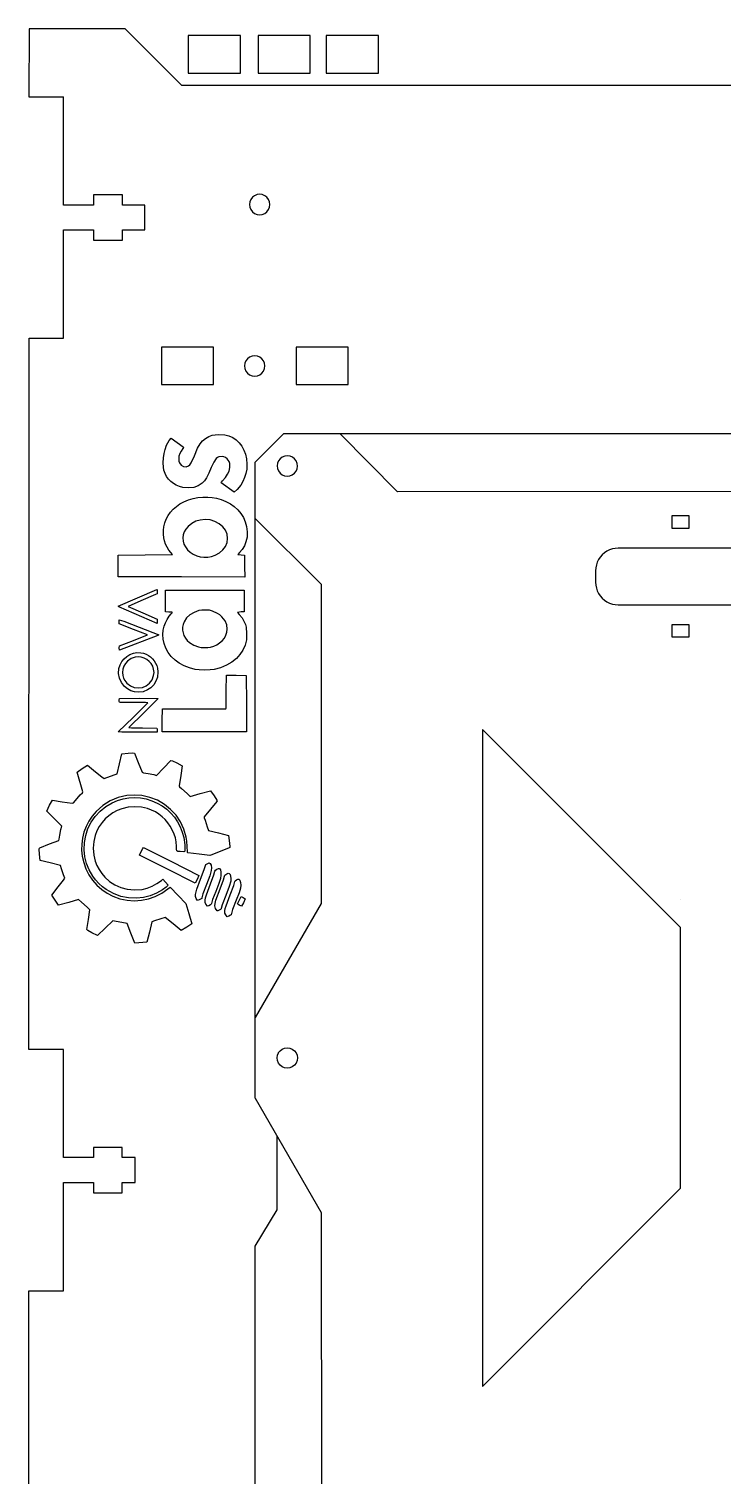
# Model space of a CAD drawing. Extents: x 80 to 899, y 36 to 580.
# Drawn here: x 79.6 to 201.9, y 300.2 to 555.5 of the extents above; entities that cross this region are included whole.
import ezdxf

# ---------------------------------------------------------------- set-up
doc = ezdxf.new("R2010")
doc.units = 0
doc.layers.get('0').update_dxf_attribs({"linetype": 'CONTINUOUS'})

msp = doc.modelspace()

# ---------------------------------------------------------------- linework, layer by layer
at = {"color": 2}
for p, q in [((79.65967, 555.520065), (79.655437, 543.53087)), ((96.621565, 555.530789), (79.65967, 555.520065)), ((106.601592, 545.530866), (96.621565, 555.530789)), ((380.55284, 545.530866), (106.601592, 545.530866)), ((79.655437, 543.53087), (85.743253, 543.53087)), ((79.647366, 375.356793), (79.664017, 500.909303)), ((79.664017, 500.909303), (85.743366, 500.931203)), ((124.5656, 484.031342), (119.575601, 479.031381)), ((400.503637, 484.031342), (124.5656, 484.031342)), ((85.735689, 375.356793), (79.647366, 375.356793)), ((85.735746, 332.758424), (85.735746, 351.858265)), ((79.65555, 207.183505), (79.646519, 332.761247)), ((79.646519, 332.761247), (85.735746, 332.758424))]:
    msp.add_line(p, q, dxfattribs=at)
at = {"color": 0}
for p, q in [((116.942542, 554.348715), (107.76095, 554.348715)), ((107.76095, 554.348715), (107.76095, 547.748779)), ((116.942542, 547.748779), (116.942542, 554.348715)), ((129.279796, 554.348715), (120.098204, 554.348715)), ((120.098204, 554.348715), (120.098204, 547.748779)), ((129.279796, 547.748779), (129.279796, 554.348715)), ((141.283611, 554.348715), (132.102019, 554.348715)), ((132.102019, 554.348715), (132.102019, 547.748779)), ((141.283611, 547.748779), (141.283611, 554.348715)), ((107.76095, 547.748779), (116.942542, 547.748779)), ((120.098204, 547.748779), (129.279796, 547.748779)), ((132.102019, 547.748779), (141.283611, 547.748779)), ((159.647344, 431.857317), (159.647344, 315.858227)), ((194.577367, 396.857585), (159.647344, 431.857317)), ((194.577367, 350.857959), (194.577367, 396.857585)), ((159.647344, 315.858227), (194.577367, 350.857959))]:
    msp.add_line(p, q, dxfattribs=at)
at = {"color": 3}
for p, q in [((85.743366, 524.431029), (85.743366, 543.53087)), ((96.122568, 526.231015), (91.032746, 526.231015)), ((91.032746, 526.231015), (91.032746, 524.431029)), ((96.122568, 524.431029), (96.122568, 526.231015)), ((91.032746, 524.431029), (85.743366, 524.431029)), ((100.064676, 524.431029), (96.122568, 524.431029)), ((100.064676, 520.031072), (100.064676, 524.431029)), ((85.743366, 500.931203), (85.743366, 520.031072)), ((85.743366, 520.031072), (91.032746, 520.031072)), ((91.032746, 520.031072), (91.032746, 518.231087)), ((96.122568, 518.231087), (96.122568, 520.031072)), ((96.122568, 520.031072), (100.064676, 520.031072)), ((91.032746, 518.231087), (96.122568, 518.231087)), ((119.575601, 366.761495), (119.575601, 479.031381)), ((85.735774, 356.259427), (85.735774, 375.359268)), ((123.420879, 347.03862), (123.420879, 360.094556)), ((96.114976, 358.059412), (91.025154, 358.059412)), ((91.025154, 358.059412), (91.025154, 356.259427)), ((96.114976, 356.259427), (96.114976, 358.059412)), ((91.025154, 356.259427), (85.735774, 356.259427)), ((98.363751, 356.259427), (96.114976, 356.259427)), ((98.363751, 351.859442), (98.363751, 356.259427)), ((85.735774, 351.859442), (91.025154, 351.859442)), ((91.025154, 351.859442), (91.025154, 350.059456)), ((91.025154, 350.059456), (96.114976, 350.059456)), ((96.114976, 350.059456), (96.114976, 351.859442)), ((96.114976, 351.859442), (98.363751, 351.859442)), ((119.575601, 340.649626), (123.420879, 347.03862)), ((119.575601, 227.823856), (119.575601, 340.649626))]:
    msp.add_line(p, q, dxfattribs=at)
at = {"color": 7}
for p, q in [((119.444368, 526.091032), (119.071976, 525.80469)), ((119.878059, 526.271005), (119.444368, 526.091032)), ((120.343443, 526.332417), (119.878059, 526.271005)), ((120.808828, 526.271005), (120.343443, 526.332417)), ((121.24249, 526.091032), (120.808828, 526.271005)), ((121.614911, 525.80469), (121.24249, 526.091032)), ((118.606591, 524.997026), (118.545321, 524.530682)), ((118.545321, 524.530682), (118.606591, 524.064366)), ((118.786226, 525.431535), (118.606591, 524.997026)), ((118.606591, 524.064366), (118.786226, 523.629829)), ((119.071976, 525.80469), (118.786226, 525.431535)), ((118.786226, 523.629829), (119.071976, 523.256675)), ((121.900661, 525.431535), (121.614911, 525.80469)), ((121.614911, 523.256675), (121.900661, 523.629829)), ((122.080295, 524.997026), (121.900661, 525.431535)), ((121.900661, 523.629829), (122.080295, 524.064366)), ((122.141566, 524.530682), (122.080295, 524.997026)), ((122.080295, 524.064366), (122.141566, 524.530682)), ((119.071976, 523.256675), (119.444368, 522.97036)), ((119.444368, 522.97036), (119.878059, 522.790359)), ((119.878059, 522.790359), (120.343443, 522.728975)), ((120.343443, 522.728975), (120.808828, 522.790359)), ((120.808828, 522.790359), (121.24249, 522.97036)), ((121.24249, 522.97036), (121.614911, 523.256675)), ((112.196167, 499.331229), (103.014547, 499.331229)), ((103.014547, 499.331229), (103.014547, 492.731293)), ((112.196167, 492.731293), (112.196167, 499.331229)), ((135.948582, 499.331229), (126.76699, 499.331229)), ((126.76699, 499.331229), (126.76699, 492.731293)), ((135.948582, 492.731293), (135.948582, 499.331229)), ((117.744713, 496.497577), (117.683442, 496.031261)), ((117.683442, 496.031261), (117.744713, 495.564945)), ((117.924347, 496.932115), (117.744713, 496.497577)), ((117.744713, 495.564945), (117.924347, 495.130408)), ((118.210125, 497.305269), (117.924347, 496.932115)), ((118.582518, 497.591583), (118.210125, 497.305269)), ((119.01618, 497.771585), (118.582518, 497.591583)), ((119.481565, 497.832968), (119.01618, 497.771585)), ((119.946977, 497.771585), (119.481565, 497.832968)), ((120.38064, 497.591583), (119.946977, 497.771585)), ((120.753032, 497.305269), (120.38064, 497.591583)), ((121.038782, 496.932115), (120.753032, 497.305269)), ((121.218417, 496.497577), (121.038782, 496.932115)), ((121.038782, 495.130408), (121.218417, 495.564945)), ((121.279687, 496.031261), (121.218417, 496.497577)), ((121.218417, 495.564945), (121.279687, 496.031261)), ((117.924347, 495.130408), (118.210125, 494.757254)), ((118.210125, 494.757254), (118.582518, 494.470939)), ((118.582518, 494.470939), (119.01618, 494.290938)), ((119.01618, 494.290938), (119.481565, 494.229555)), ((119.481565, 494.229555), (119.946977, 494.290938)), ((119.946977, 494.290938), (120.38064, 494.470939)), ((120.38064, 494.470939), (120.753032, 494.757254)), ((120.753032, 494.757254), (121.038782, 495.130408)), ((103.014547, 492.731293), (112.196167, 492.731293)), ((126.76699, 492.731293), (135.948582, 492.731293)), ((124.781159, 480.111052), (124.345916, 479.936102)), ((125.246741, 480.167186), (124.781159, 480.111052)), ((125.710968, 480.100582), (125.246741, 480.167186)), ((126.142204, 479.916008), (125.710968, 480.100582)), ((123.496794, 478.852567), (123.430387, 478.38738)), ((123.430387, 478.38738), (123.48638, 477.920923)), ((123.48638, 477.920923), (123.660991, 477.484748)), ((123.681057, 479.284677), (123.496794, 478.852567)), ((123.660991, 477.484748), (123.942282, 477.1088)), ((123.970701, 479.654219), (123.681057, 479.284677)), ((124.345916, 479.936102), (123.970701, 479.654219)), ((126.511012, 479.625799), (126.142204, 479.916008)), ((126.792331, 479.249851), (126.511012, 479.625799)), ((126.772265, 477.449922), (126.956528, 477.882033)), ((126.966942, 478.813705), (126.792331, 479.249851)), ((126.956528, 477.882033), (127.022963, 478.347163)), ((127.022963, 478.347163), (126.966942, 478.813705)), ((123.942282, 477.1088), (124.311118, 476.818619)), ((124.311118, 476.818619), (124.742353, 476.633961)), ((124.742353, 476.633961), (125.206581, 476.567413)), ((125.206581, 476.567413), (125.672163, 476.623547)), ((125.672163, 476.623547), (126.107434, 476.798525)), ((126.107434, 476.798525), (126.482649, 477.08038)), ((126.482649, 477.08038), (126.772265, 477.449922)), ((196.094456, 469.539008), (193.068957, 469.539008)), ((193.068957, 469.539008), (193.068957, 467.404363)), ((193.068957, 467.404363), (196.094456, 467.404363)), ((196.094456, 467.404363), (196.094456, 469.539008)), ((180.432302, 462.292077), (180.142181, 461.85706)), ((180.776588, 462.685467), (180.432302, 462.292077)), ((181.169187, 463.030483), (180.776588, 462.685467)), ((181.603358, 463.321116), (181.169187, 463.030483)), ((182.071677, 463.552566), (181.603358, 463.321116)), ((182.566156, 463.720771), (182.071677, 463.552566)), ((183.078308, 463.822794), (182.566156, 463.720771)), ((183.599346, 463.857056), (183.078308, 463.822794)), ((206.553383, 463.857056), (183.599346, 463.857056)), ((179.641518, 460.379175), (179.607341, 459.857036)), ((179.607341, 459.857036), (179.607341, 457.857124)), ((179.743372, 460.89234), (179.641518, 460.379175)), ((179.911238, 461.387809), (179.743372, 460.89234)), ((180.142181, 461.85706), (179.911238, 461.387809)), ((179.607341, 457.857124), (179.641518, 457.334928)), ((179.641518, 457.334928), (179.743372, 456.82182)), ((179.743372, 456.82182), (179.911238, 456.326351)), ((179.911238, 456.326351), (180.142181, 455.857072)), ((180.142181, 455.857072), (180.432302, 455.422054)), ((180.432302, 455.422054), (180.776588, 455.028665)), ((180.776588, 455.028665), (181.169187, 454.683705)), ((181.169187, 454.683705), (181.603358, 454.393016)), ((181.603358, 454.393016), (182.071677, 454.161565)), ((182.071677, 454.161565), (182.566131, 453.993417)), ((182.566131, 453.993417), (183.078308, 453.891338)), ((183.078308, 453.891338), (183.599346, 453.857104)), ((183.599346, 453.857104), (206.553383, 453.857104)), ((196.100312, 450.318574), (193.074813, 450.318574)), ((193.074813, 450.318574), (193.074813, 448.183929)), ((196.100312, 448.183929), (196.100312, 450.318574)), ((193.074813, 448.183929), (196.100312, 448.183929)), ((194.577367, 401.857518), (194.577367, 401.857518)), ((123.935706, 375.130538), (124.307731, 375.41657)), ((124.307731, 375.41657), (124.740999, 375.59643)), ((124.740999, 375.59643), (125.205932, 375.657729)), ((125.205932, 375.657729), (125.670893, 375.59643)), ((125.670893, 375.59643), (126.104132, 375.41657)), ((126.104132, 375.41657), (126.476186, 375.130538)), ((123.409531, 373.857772), (123.470745, 374.323636)), ((123.470745, 373.39188), (123.409531, 373.857772)), ((123.470745, 374.323636), (123.65021, 374.75775)), ((123.65021, 372.957765), (123.470745, 373.39188)), ((123.65021, 374.75775), (123.68244, 374.791391)), ((123.935706, 372.58495), (123.65021, 372.957765)), ((123.68244, 374.791391), (123.935706, 375.130538)), ((126.476186, 375.130538), (126.761653, 374.75775)), ((126.761653, 372.957765), (126.476186, 372.58495)), ((126.761653, 374.75775), (126.941147, 374.323636)), ((126.941147, 373.39188), (126.761653, 372.957765)), ((126.941147, 374.323636), (127.002361, 373.857744)), ((127.002361, 373.857744), (126.941147, 373.39188)), ((124.307731, 372.298918), (123.935706, 372.58495)), ((124.740999, 372.119114), (124.307731, 372.298918)), ((125.205932, 372.057787), (124.740999, 372.119114)), ((125.670893, 372.119114), (125.205932, 372.057787)), ((126.104132, 372.298918), (125.670893, 372.119114)), ((126.476186, 372.58495), (126.104132, 372.298918))]:
    msp.add_line(p, q, dxfattribs=at)
at = {"color": 1}
for p, q in [((103.94016, 482.020822), (104.377161, 482.838194)), ((104.377161, 482.838194), (104.733746, 483.280436)), ((104.733746, 483.280436), (106.879256, 481.734592)), ((109.841759, 482.269234), (110.270167, 482.799868)), ((110.270167, 482.799868), (110.782093, 483.246033)), ((110.782093, 483.246033), (111.357064, 483.592828)), ((111.357064, 483.592828), (111.9746, 483.825266)), ((111.9746, 483.825266), (113.047146, 483.937731)), ((113.047146, 483.937731), (114.18411, 483.873667)), ((114.18411, 483.873667), (114.919468, 483.673938)), ((114.919468, 483.673938), (115.594185, 483.366203)), ((115.594185, 483.366203), (116.202411, 482.956896)), ((116.202411, 482.956896), (116.7383, 482.452509)), ((103.376319, 479.777155), (103.481391, 480.544997)), ((103.481391, 480.544997), (103.666763, 481.279565)), ((103.666763, 481.279565), (103.94016, 482.020822)), ((106.115325, 480.099453), (106.066174, 479.630089)), ((106.254893, 480.558572), (106.115325, 480.099453)), ((106.484094, 481.005499), (106.254893, 480.558572)), ((106.802136, 481.438343), (106.484094, 481.005499)), ((106.940312, 481.628053), (106.802136, 481.438343)), ((106.879256, 481.734592), (106.940312, 481.628053)), ((108.266415, 478.924251), (108.827396, 480.144213)), ((108.827396, 480.144213), (109.399591, 481.49047)), ((109.399591, 481.49047), (109.841759, 482.269234)), ((113.718784, 480.028954), (113.144095, 479.972312)), ((114.050125, 479.96582), (113.718784, 480.028954)), ((116.7383, 482.452509), (117.196008, 481.859503)), ((117.196008, 481.859503), (117.569695, 481.184287)), ((117.569695, 481.184287), (117.853509, 480.433378)), ((117.853509, 480.433378), (118.041608, 479.613212)), ((103.343807, 478.93602), (103.376319, 479.777155)), ((103.365454, 478.146701), (103.343807, 478.93602)), ((103.457941, 477.650667), (103.365454, 478.146701)), ((103.661765, 477.06404), (103.457941, 477.650667)), ((106.066174, 479.630089), (106.087566, 479.223463)), ((106.087566, 479.223463), (106.201268, 478.929867)), ((106.201268, 478.929867), (106.51614, 478.525669)), ((106.51614, 478.525669), (106.919509, 478.289308)), ((106.919509, 478.289308), (107.360967, 478.237943)), ((107.360967, 478.237943), (107.790117, 478.388734)), ((107.790117, 478.388734), (108.032196, 478.595519)), ((108.032196, 478.595519), (108.266415, 478.924251)), ((111.799464, 478.113088), (111.361509, 477.0696)), ((112.233788, 479.063641), (111.799464, 478.113088)), ((112.665545, 479.666975), (112.233788, 479.063641)), ((112.895889, 479.853806), (112.665545, 479.666975)), ((113.144095, 479.972312), (112.895889, 479.853806)), ((114.34586, 479.837014), (114.050125, 479.96582)), ((114.600921, 479.649732), (114.34586, 479.837014)), ((114.810237, 479.411169), (114.600921, 479.649732)), ((114.687907, 476.905826), (114.941588, 477.480035)), ((114.968735, 479.128467), (114.810237, 479.411169)), ((114.941588, 477.480035), (115.088612, 478.087575)), ((115.071346, 478.80885), (114.968735, 479.128467)), ((115.112996, 478.459488), (115.071346, 478.80885)), ((115.088612, 478.087575), (115.112996, 478.459488)), ((118.084793, 477.779191), (117.929543, 477.024557)), ((118.041608, 479.613212), (118.108043, 478.661784)), ((118.108043, 478.661784), (118.084788, 477.779219)), ((118.084788, 477.779219), (118.084788, 477.779191)), ((103.935235, 476.527112), (103.661765, 477.06404)), ((104.274111, 476.043919), (103.935235, 476.527112)), ((104.674118, 475.618272), (104.274111, 476.043919)), ((105.131013, 475.254177), (104.674118, 475.618272)), ((105.640529, 474.955529), (105.131013, 475.254177)), ((106.198412, 474.726252), (105.640529, 474.955529)), ((110.212422, 475.311073), (109.517464, 474.854381)), ((110.603884, 475.731979), (110.212422, 475.311073)), ((110.974949, 476.297016), (110.603884, 475.731979)), ((111.361509, 477.0696), (110.974949, 476.297016)), ((113.570522, 475.420265), (113.611009, 475.533069)), ((115.830159, 473.717533), (113.570522, 475.420265)), ((113.611009, 475.533069), (113.807837, 475.761697)), ((113.807837, 475.761697), (114.314389, 476.341043)), ((114.314389, 476.341043), (114.687907, 476.905826)), ((117.023116, 475.002858), (116.364894, 474.21018)), ((117.39969, 475.638959), (117.023116, 475.002858)), ((117.701507, 476.312002), (117.39969, 475.638959)), ((117.929543, 477.024557), (117.701507, 476.312002)), ((106.800406, 474.57024), (106.198412, 474.726252)), ((107.790995, 474.492657), (106.800406, 474.57024)), ((106.980215, 472.041246), (107.789406, 472.389593)), ((107.789406, 472.389593), (108.596911, 472.639811)), ((108.735587, 474.565809), (107.790995, 474.492657)), ((108.596911, 472.639811), (109.433356, 472.799577)), ((109.517464, 474.854381), (108.735587, 474.565809)), ((109.433356, 472.799577), (110.329383, 472.876539)), ((110.329383, 472.876539), (111.184398, 472.879362)), ((111.184398, 472.879362), (111.978732, 472.809399)), ((111.978732, 472.809399), (112.757552, 472.660724)), ((112.757552, 472.660724), (113.566001, 472.427016)), ((113.566001, 472.427016), (114.403089, 472.096618)), ((116.364894, 474.21018), (115.830159, 473.717533)), ((104.205339, 469.608773), (104.61731, 470.193707)), ((104.61731, 470.193707), (105.103028, 470.732215)), ((105.103028, 470.732215), (105.660256, 471.221532)), ((105.660256, 471.221532), (106.28673, 471.658807)), ((106.28673, 471.658807), (106.980215, 472.041246)), ((114.403089, 472.096618), (115.17535, 471.684348)), ((115.17535, 471.684348), (115.874059, 471.195596)), ((115.874059, 471.195596), (116.490489, 470.635638)), ((116.490489, 470.635638), (117.04665, 469.979669)), ((117.04665, 469.979669), (117.484969, 469.283032)), ((103.371383, 467.02198), (103.434429, 467.603753)), ((103.434429, 467.603753), (103.61165, 468.311002)), ((103.61165, 468.311002), (103.869373, 468.980264)), ((103.869373, 468.980264), (104.205339, 469.608773)), ((107.730751, 467.706285), (107.338347, 467.235877)), ((108.364651, 468.228706), (107.730751, 467.706285)), ((109.078264, 468.602368), (108.364651, 468.228706)), ((109.870605, 468.826848), (109.078264, 468.602368)), ((110.740702, 468.90175), (109.870605, 468.826848)), ((111.617019, 468.832069), (110.740702, 468.90175)), ((112.452194, 468.573412), (111.617019, 468.832069)), ((113.19557, 468.177116), (112.452194, 468.573412)), ((113.826497, 467.64524), (113.19557, 468.177116)), ((114.306001, 467.018481), (113.826497, 467.64524)), ((117.484969, 469.283032), (117.813911, 468.529753)), ((117.813911, 468.529753), (118.041952, 467.703801)), ((118.041952, 467.703801), (118.140462, 466.716193)), ((103.370537, 466.356388), (103.371383, 467.02198)), ((103.427497, 465.702733), (103.370537, 466.356388)), ((103.538371, 465.156802), (103.427497, 465.702733)), ((103.74745, 464.561906), (103.538371, 465.156802)), ((106.875934, 466.197581), (106.806586, 465.653457)), ((106.806586, 465.653457), (106.845584, 465.10857)), ((106.845584, 465.10857), (106.993265, 464.574747)), ((107.0533, 466.729006), (106.875934, 466.197581)), ((107.338347, 467.235877), (107.0533, 466.729006)), ((114.595101, 466.337479), (114.306001, 467.018481)), ((114.310788, 464.160558), (114.594568, 464.836593)), ((114.594568, 464.836593), (114.667957, 465.582845)), ((114.667957, 465.582845), (114.595101, 466.337563)), ((117.936229, 464.990432), (117.655522, 464.278555)), ((118.116873, 465.778114), (117.936229, 464.990432)), ((118.140462, 466.716193), (118.116698, 465.778425)), ((95.368247, 462.637686), (100.162548, 462.650669)), ((95.368247, 460.709685), (95.368247, 462.637686)), ((100.162548, 462.650669), (104.956846, 462.720575)), ((104.007557, 464.019192), (103.74745, 464.561906)), ((104.322548, 463.521719), (104.007557, 464.019192)), ((104.696287, 463.062459), (104.322548, 463.521719)), ((104.956846, 462.720575), (104.696287, 463.062459)), ((106.993265, 464.574747), (107.249952, 464.063953)), ((107.249952, 464.063953), (107.615989, 463.588042)), ((107.615989, 463.588042), (108.099266, 463.146561)), ((108.099266, 463.146561), (108.644085, 462.792316)), ((108.644085, 462.792316), (109.238066, 462.527704)), ((109.238066, 462.527704), (109.868842, 462.355182)), ((109.868842, 462.355182), (110.524037, 462.277148)), ((110.524037, 462.277148), (111.191273, 462.296056)), ((111.191273, 462.296056), (111.858178, 462.414195)), ((111.858178, 462.414195), (112.512383, 462.634018)), ((112.512383, 462.634018), (113.245512, 463.033672)), ((113.245512, 463.033672), (113.85304, 463.551042)), ((113.85304, 463.551042), (114.310788, 464.160558)), ((116.798738, 463.092121), (116.473471, 462.720998)), ((116.473471, 462.720998), (117.077576, 462.652023)), ((117.275958, 463.644966), (116.798738, 463.092121)), ((117.077576, 462.652023), (117.681684, 462.63763)), ((117.655522, 464.278555), (117.275958, 463.644966)), ((117.681684, 462.63763), (117.695146, 460.696675)), ((95.368247, 458.781684), (95.368247, 460.709685)), ((117.695146, 460.696675), (117.708608, 458.75572)), ((106.53843, 458.768702), (95.368247, 458.781684)), ((117.708608, 458.75572), (106.53843, 458.768702)), ((95.377701, 453.621674), (102.20348, 456.548375)), ((99.404662, 454.57646), (97.168181, 453.575644)), ((101.962479, 455.648876), (99.404662, 454.57646)), ((102.283812, 455.788407), (101.962479, 455.648876)), ((102.20348, 456.548375), (102.268233, 456.474715)), ((102.268233, 456.474715), (102.283812, 456.168391)), ((102.283812, 456.168391), (102.283812, 455.788407)), ((103.748466, 454.514512), (103.748466, 456.416803)), ((103.748466, 456.416803), (110.689276, 456.416803)), ((103.748466, 452.612194), (103.748466, 454.514512)), ((110.689276, 456.416803), (117.630082, 456.416803)), ((117.630082, 456.416803), (117.630082, 454.514512)), ((117.630082, 454.514512), (117.630082, 452.612194)), ((95.479208, 453.498625), (95.377701, 453.621674)), ((102.23727, 450.533006), (95.479208, 453.498625)), ((97.168181, 453.575644), (99.713143, 452.417009)), ((99.713143, 452.417009), (102.258107, 451.326276)), ((104.314011, 452.58019), (103.748466, 452.612194)), ((104.892411, 452.541638), (104.314011, 452.58019)), ((104.375355, 451.826176), (104.745015, 452.249086)), ((104.745015, 452.249086), (104.889533, 452.431769)), ((104.889533, 452.431769), (104.892411, 452.541638)), ((108.052626, 452.085059), (107.469069, 451.528714)), ((108.777471, 452.521262), (108.052626, 452.085059)), ((109.628495, 452.825836), (108.777471, 452.521262)), ((110.156793, 452.92879), (109.628495, 452.825836)), ((110.817808, 452.931613), (110.156793, 452.92879)), ((111.476012, 452.884792), (110.817808, 452.931613)), ((112.000316, 452.747942), (111.476012, 452.884792)), ((112.935124, 452.334064), (112.000316, 452.747942)), ((113.322234, 452.060957), (112.935124, 452.334064)), ((113.6988, 451.717634), (113.322234, 452.060957)), ((117.055882, 452.586511), (116.444408, 452.523435)), ((116.444408, 452.523435), (116.742014, 452.131118)), ((116.742014, 452.131118), (117.240065, 451.531621)), ((117.630082, 452.612194), (117.055882, 452.586511)), ((95.550529, 450.865012), (95.590756, 451.185165)), ((95.576747, 450.516609), (95.550529, 450.865012)), ((98.069557, 449.522707), (95.576747, 450.516609)), ((95.590756, 451.185165), (96.389338, 450.941382)), ((96.389338, 450.941382), (99.073229, 449.932494)), ((100.534991, 448.544158), (98.069557, 449.522707)), ((99.073229, 449.932494), (102.56285, 448.571646)), ((102.273121, 450.929641), (102.237279, 450.533006)), ((102.258107, 451.326276), (102.273121, 450.929641)), ((103.292361, 448.596482), (103.343951, 449.37248)), ((103.343951, 449.37248), (103.496024, 450.103915)), ((103.496024, 450.103915), (103.714546, 450.69122)), ((103.714546, 450.69122), (104.019763, 451.286088)), ((104.019763, 451.286088), (104.375355, 451.826176)), ((106.764089, 449.887225), (106.756865, 449.393647)), ((106.756865, 449.393647), (106.834594, 448.907829)), ((106.8584, 450.380098), (106.764089, 449.887225)), ((107.041917, 450.863686), (106.8584, 450.380098)), ((107.469069, 451.528714), (107.041917, 450.863686)), ((114.24658, 451.037252), (113.6988, 451.717634)), ((114.544358, 450.300681), (114.24658, 451.037252)), ((114.619011, 449.58028), (114.544355, 450.300088)), ((114.563958, 449.000144), (114.619011, 449.58028)), ((117.240065, 451.531621), (117.605904, 450.873056)), ((117.605904, 450.873056), (117.821011, 450.370728)), ((117.821011, 450.370728), (117.95111, 449.924958)), ((117.95111, 449.924958), (118.044712, 448.781902)), ((102.382889, 448.428108), (95.601698, 445.876114)), ((95.612897, 446.61181), (98.106446, 447.575628)), ((98.106446, 447.575628), (100.534991, 448.544158)), ((102.56285, 448.571646), (102.382903, 448.428108)), ((103.34131, 447.809166), (103.292361, 448.596482)), ((103.490859, 447.043808), (103.34131, 447.809166)), ((103.789625, 446.205834), (103.490859, 447.043808)), ((106.834594, 448.907829), (106.99515, 448.438296)), ((106.99515, 448.438296), (107.236411, 447.993655)), ((107.236411, 447.993655), (107.556242, 447.582344)), ((107.556242, 447.582344), (107.952519, 447.212944)), ((107.952519, 447.212944), (108.709605, 446.739177)), ((112.804444, 446.814813), (113.283093, 447.127402)), ((113.283093, 447.127402), (113.722744, 447.516812)), ((113.722744, 447.516812), (114.125309, 447.990268)), ((114.125309, 447.990268), (114.40255, 448.47744)), ((114.40255, 448.47744), (114.563958, 449.000144)), ((118.017912, 447.646804), (117.773257, 446.72422)), ((118.044712, 448.781902), (118.017901, 447.646691)), ((95.549109, 446.237386), (95.612897, 446.61181)), ((95.601698, 445.876114), (95.549109, 446.237386)), ((96.024986, 443.820153), (96.429589, 444.327024)), ((96.429589, 444.327024), (96.91588, 444.751232)), ((96.91588, 444.751232), (97.46798, 445.081206)), ((97.670791, 444.353017), (97.042214, 443.920511)), ((97.46798, 445.081206), (98.070008, 445.30546)), ((98.366065, 444.615483), (97.670791, 444.353017)), ((98.070008, 445.30546), (98.706081, 445.412422)), ((98.91322, 444.670009), (98.366065, 444.615483)), ((98.706081, 445.412422), (99.360328, 445.390691)), ((99.450337, 444.613367), (98.91322, 444.670009)), ((99.360328, 445.390691), (99.843614, 445.292676)), ((99.962782, 444.455125), (99.450337, 444.613367)), ((99.843614, 445.292676), (100.29616, 445.136494)), ((100.435925, 444.204822), (99.962782, 444.455125)), ((100.29616, 445.136494), (100.714859, 444.924686)), ((100.714859, 444.924686), (101.09663, 444.659679)), ((101.09663, 444.659679), (101.438353, 444.344014)), ((101.438353, 444.344014), (101.736944, 443.980145)), ((104.214562, 445.430118), (103.789625, 446.205834)), ((104.757907, 444.723208), (104.214562, 445.430118)), ((105.411909, 444.091566), (104.757907, 444.723208)), ((108.709605, 446.739177), (109.560948, 446.410586)), ((109.560948, 446.410586), (110.04315, 446.326681)), ((110.04315, 446.326681), (110.617199, 446.292843)), ((110.617199, 446.292843), (111.187533, 446.310341)), ((111.187533, 446.310341), (111.65859, 446.380727)), ((111.65859, 446.380727), (112.268907, 446.569223)), ((112.268907, 446.569223), (112.804444, 446.814813)), ((116.234149, 444.363148), (115.415928, 443.710284)), ((116.871317, 445.063878), (116.234149, 444.363148)), ((117.387704, 445.857092), (116.871317, 445.063878)), ((117.773257, 446.72422), (117.387704, 445.857092)), ((95.458758, 441.739131), (95.524386, 442.604537)), ((95.603699, 440.908974), (95.458758, 441.739131)), ((95.524386, 442.604537), (95.717962, 443.242134)), ((95.717962, 443.242134), (96.024986, 443.820153)), ((96.221901, 442.490519), (96.166219, 441.9287)), ((96.166219, 441.9287), (96.210751, 441.392562)), ((96.388551, 443.014521), (96.221901, 442.490519)), ((96.663032, 443.493565), (96.388551, 443.014521)), ((97.042214, 443.920511), (96.663032, 443.493565)), ((100.855138, 443.871997), (100.435925, 444.204822)), ((101.205779, 443.466303), (100.855138, 443.871997)), ((101.47323, 442.997221), (101.205779, 443.466303)), ((101.642851, 442.47432), (101.47323, 442.997221)), ((101.641886, 441.355704), (101.709625, 441.909678)), ((101.709625, 441.909678), (101.642851, 442.47432)), ((101.736944, 443.980145), (101.989302, 443.570584)), ((101.989302, 443.570584), (102.192324, 443.117815)), ((102.192324, 443.117815), (102.328149, 442.652684)), ((102.367685, 442.024119), (102.311218, 441.068656)), ((102.328149, 442.652684), (102.367685, 442.024119)), ((106.168821, 443.541684), (105.411909, 444.091566)), ((107.020892, 443.080025), (106.168821, 443.541684)), ((107.96037, 442.713164), (107.020892, 443.080025)), ((108.979509, 442.44748), (107.96037, 442.713164)), ((109.648965, 442.351976), (108.979509, 442.44748)), ((110.637869, 442.33081), (109.648965, 442.351976)), ((111.629491, 442.352259), (110.637869, 442.33081)), ((112.306463, 442.449569), (111.629491, 442.352259)), ((113.444882, 442.749966), (112.306463, 442.449569)), ((114.48377, 443.17138), (113.444882, 442.749966)), ((115.415928, 443.710284), (114.48377, 443.17138)), ((95.95164, 440.138649), (95.603699, 440.908974)), ((96.495005, 439.452708), (95.95164, 440.138649)), ((96.210751, 441.392562), (96.346824, 440.91016)), ((96.346824, 440.91016), (96.580642, 440.465998)), ((97.038235, 438.995508), (96.495005, 439.452708)), ((96.580642, 440.465998), (96.918417, 440.044499)), ((96.918417, 440.044499), (97.538973, 439.548296)), ((97.538973, 439.548296), (98.231507, 439.263054)), ((98.231507, 439.263054), (98.955734, 439.177597)), ((98.955734, 439.177597), (99.671348, 439.280721)), ((99.671348, 439.280721), (100.338067, 439.561307)), ((100.338067, 439.561307), (100.915587, 440.008121)), ((101.147726, 439.222809), (100.53939, 438.815986)), ((100.915587, 440.008121), (101.363629, 440.609988)), ((101.659285, 439.75096), (101.147726, 439.222809)), ((101.363629, 440.609988), (101.641886, 441.355704)), ((102.053857, 440.374784), (101.659285, 439.75096)), ((102.311218, 441.068514), (102.053857, 440.374784)), ((114.467433, 438.589672), (114.468279, 441.430944)), ((114.468279, 441.430944), (116.229191, 441.417398)), ((116.229191, 441.417398), (117.990096, 441.403851)), ((117.990096, 441.403851), (118.003192, 436.403917)), ((95.548649, 437.009058), (95.618634, 437.313717)), ((95.55418, 436.755933), (95.548649, 437.009058)), ((95.619498, 436.682527), (95.55418, 436.755933)), ((95.618634, 437.313717), (99.070585, 437.361441)), ((95.778417, 436.636299), (95.619498, 436.682527)), ((96.532749, 436.600739), (95.778417, 436.636299)), ((97.615639, 438.677866), (97.038235, 438.995508)), ((98.244455, 438.492531), (97.615639, 438.677866)), ((98.941937, 438.432361), (98.244455, 438.492531)), ((99.77443, 438.516181), (98.941937, 438.432361)), ((99.070585, 437.361441), (102.47097, 437.293933)), ((100.53939, 438.815986), (99.77443, 438.516181)), ((102.47097, 437.293933), (99.878872, 434.751083)), ((114.435793, 435.632943), (114.467433, 438.589672)), ((98.128575, 436.597917), (96.532749, 436.600739)), ((99.878866, 434.748232), (97.254366, 432.190424)), ((98.016479, 433.970936), (100.629476, 436.522253)), ((100.204952, 436.584652), (98.128575, 436.597917)), ((100.629476, 436.522253), (100.204952, 436.584652)), ((103.169462, 433.447244), (103.182895, 435.490957)), ((103.182895, 435.490957), (108.793871, 435.504221)), ((108.793871, 435.504221), (114.40485, 435.517486)), ((114.40485, 435.517486), (114.435793, 435.632943)), ((118.003192, 436.403917), (118.016287, 431.403956)), ((95.403406, 431.42405), (98.016479, 433.970936)), ((97.254366, 432.190424), (97.726995, 432.137)), ((97.726995, 432.137), (99.696503, 432.123453)), ((99.696503, 432.123453), (102.222197, 432.080216)), ((102.222197, 432.080216), (102.269373, 431.969021)), ((102.273607, 431.708276), (102.258084, 431.378753)), ((102.269373, 431.969021), (102.273607, 431.708276)), ((103.156028, 431.403589), (103.169462, 433.447244)), ((96.018391, 431.368311), (95.403406, 431.42405)), ((98.822398, 431.365489), (96.018391, 431.368311)), ((102.258084, 431.378753), (98.822398, 431.365489)), ((110.586106, 431.403589), (103.156028, 431.403589)), ((110.586211, 431.403956), (110.586205, 431.403956)), ((118.016287, 431.403956), (110.586211, 431.403956)), ((95.623091, 425.78985), (96.056417, 427.55944)), ((96.056417, 427.55944), (97.142561, 427.670664)), ((97.142561, 427.670664), (97.98167, 427.716186)), ((97.98167, 427.716186), (98.25332, 427.685198)), ((98.25332, 427.685198), (98.915577, 426.005863)), ((88.144323, 424.290008), (89.029296, 424.935987)), ((89.147426, 420.862814), (88.144323, 424.290008)), ((89.029296, 424.935987), (89.970885, 425.543131)), ((89.970885, 425.543131), (91.416281, 424.358334)), ((91.416281, 424.358334), (92.523701, 423.460472)), ((94.688125, 423.821886), (95.1887, 424.001916)), ((95.1887, 424.001916), (95.623091, 425.78985)), ((98.915577, 426.005863), (99.62194, 424.296358)), ((99.62194, 424.296358), (99.865616, 424.206386)), ((99.865616, 424.206386), (100.653637, 424.091747)), ((100.653637, 424.091747), (101.656906, 423.872714)), ((101.656906, 423.872714), (102.152138, 423.743654)), ((102.152138, 423.743654), (103.392025, 425.041848)), ((103.392025, 425.041848), (104.701104, 426.382884)), ((104.701104, 426.382884), (104.982539, 426.307587)), ((104.982539, 426.307587), (105.715544, 425.960538)), ((105.715544, 425.960538), (106.675717, 425.445398)), ((106.675717, 425.445398), (106.422801, 423.698329)), ((92.523701, 423.460472), (92.92125, 423.207404)), ((92.92125, 423.207404), (94.688125, 423.821886)), ((106.422801, 423.698329), (106.139012, 421.878194)), ((106.139012, 421.878194), (106.22995, 421.711259)), ((106.22995, 421.711259), (106.560015, 421.428839)), ((106.560015, 421.428839), (107.538315, 420.564082)), ((83.265237, 418.455995), (83.787309, 419.373133)), ((83.787309, 419.373133), (85.496534, 419.090572)), ((85.496534, 419.090572), (87.296003, 418.809422)), ((87.296003, 418.809422), (87.492906, 418.898407)), ((87.492906, 418.898407), (87.846579, 419.310508)), ((87.846579, 419.310508), (88.709944, 420.290101)), ((88.709944, 420.290101), (89.06518, 420.6827)), ((89.06518, 420.6827), (89.147426, 420.862814)), ((93.326087, 418.853449), (92.693212, 418.414706)), ((93.185822, 418.223162), (94.306626, 418.887852)), ((93.987892, 419.233489), (93.326087, 418.853449)), ((94.679207, 419.555166), (93.987892, 419.233489)), ((94.306626, 418.887852), (95.263715, 419.297808)), ((95.400612, 419.81879), (94.679207, 419.555166)), ((95.263715, 419.297808), (96.252376, 419.589371)), ((96.152695, 420.024671), (95.400612, 419.81879)), ((96.936036, 420.17312), (96.152695, 420.024671)), ((96.252376, 419.589371), (97.262686, 419.762599)), ((98.24189, 420.250985), (96.936036, 420.17312)), ((97.262686, 419.762599), (98.284728, 419.817492)), ((99.569548, 420.174841), (98.24189, 420.250985)), ((98.284728, 419.817492), (99.308574, 419.754161)), ((99.308574, 419.754161), (100.3243, 419.572551)), ((100.994863, 419.858244), (99.569548, 420.174841)), ((100.3243, 419.572551), (101.321984, 419.272803)), ((102.327169, 419.337206), (100.994863, 419.858244)), ((101.321984, 419.272803), (102.291708, 418.854888)), ((102.291708, 418.854888), (103.151795, 418.358374)), ((103.549274, 418.627897), (102.327169, 419.337206)), ((107.538315, 420.564082), (108.095617, 420.025659)), ((108.095617, 420.025659), (109.873843, 420.552285)), ((109.873843, 420.552285), (111.69294, 421.035958)), ((112.786311, 419.118399), (110.57683, 416.437344)), ((111.69294, 421.035958), (112.302754, 420.120937)), ((112.302754, 420.120937), (112.787629, 419.344148)), ((112.825709, 419.208089), (112.786311, 419.118399)), ((112.787629, 419.344148), (112.825709, 419.208089)), ((82.797332, 417.432008), (83.265237, 418.455995)), ((84.10837, 416.109261), (82.797332, 417.432008)), ((90.811659, 416.539311), (90.216802, 415.650565)), ((90.61644, 415.466556), (91.331258, 416.496554)), ((91.511906, 417.360126), (90.811659, 416.539311)), ((91.331258, 416.496554), (92.190876, 417.420748)), ((92.088678, 417.917064), (91.511906, 417.360126)), ((92.693212, 418.414706), (92.088678, 417.917064)), ((92.190876, 417.420748), (93.185822, 418.223162)), ((93.756524, 416.617656), (93.117595, 416.044152)), ((94.457273, 417.11527), (93.756524, 416.617656)), ((95.212387, 417.529488), (94.457273, 417.11527)), ((96.014423, 417.852802), (95.212387, 417.529488)), ((97.130171, 418.13477), (96.014423, 417.852802)), ((98.350664, 418.211393), (97.130171, 418.13477)), ((99.504369, 418.139652), (98.350664, 418.211393)), ((100.584972, 417.872388), (99.504369, 418.139652)), ((101.281677, 417.609272), (100.584972, 417.872388)), ((101.943542, 417.279044), (101.281677, 417.609272)), ((102.566144, 416.885598), (101.943542, 417.279044)), ((103.145041, 416.432716), (102.566144, 416.885598)), ((103.675814, 415.924236), (103.145041, 416.432716)), ((103.151795, 418.358374), (103.947658, 417.766329)), ((104.643977, 417.746404), (103.549274, 418.627897)), ((103.947658, 417.766329), (104.671903, 417.088459)), ((105.594081, 416.708955), (104.643977, 417.746404)), ((104.671903, 417.088459), (105.31715, 416.334418)), ((105.31715, 416.334418), (105.876007, 415.513857)), ((106.38239, 415.531637), (105.594081, 416.708955)), ((110.57683, 416.437344), (110.55572, 416.274841)), ((110.55572, 416.274841), (110.715378, 415.820378)), ((85.419414, 414.788009), (84.10837, 416.109261)), ((85.082669, 413.178863), (85.292016, 414.19571)), ((85.292016, 414.19571), (85.419414, 414.788009)), ((89.356372, 413.710965), (89.097342, 412.681079)), ((89.730615, 414.704274), (89.356372, 413.710965)), ((89.659052, 413.152898), (90.055876, 414.34667)), ((90.216802, 415.650565), (89.730615, 414.704274)), ((90.055876, 414.34667), (90.61644, 415.466556)), ((91.646134, 413.94298), (91.328905, 413.14065)), ((92.054952, 414.699307), (91.646134, 413.94298)), ((92.547924, 415.40221), (92.054952, 414.699307)), ((93.117595, 416.044152), (92.547924, 415.40221)), ((104.154028, 415.363968), (103.675814, 415.924236)), ((104.57525, 414.755864), (104.154028, 415.363968)), ((104.935058, 414.103677), (104.57525, 414.755864)), ((105.256433, 413.371846), (104.935058, 414.103677)), ((105.876007, 415.513857), (106.341086, 414.6364)), ((106.341086, 414.6364), (106.705006, 413.711783)), ((106.991705, 414.230564), (106.38239, 415.531637)), ((106.705006, 413.711783), (106.960378, 412.749659)), ((107.40483, 412.821908), (106.991705, 414.230564)), ((110.715378, 415.820378), (111.102006, 414.672157)), ((111.102006, 414.672157), (111.318521, 414.020139)), ((111.318521, 414.020139), (113.079811, 413.584219)), ((81.547319, 410.934829), (83.284222, 411.629378)), ((83.284222, 411.629378), (84.927915, 412.253682)), ((84.927915, 412.253682), (84.964319, 412.458886)), ((84.964319, 412.458886), (85.082669, 413.178863)), ((88.956801, 411.625032), (88.938005, 410.55335)), ((89.097342, 412.681079), (88.956801, 411.625032)), ((89.394458, 410.607536), (89.435419, 411.901215)), ((89.435419, 411.901215), (89.659052, 413.152898)), ((91.06639, 412.082514), (91.000528, 410.864612)), ((91.328905, 413.14065), (91.06639, 412.082514)), ((105.472844, 412.689038), (105.256433, 413.371846)), ((105.602042, 411.983962), (105.472844, 412.689038)), ((105.661806, 411.185217), (105.602042, 411.983962)), ((105.679445, 410.663727), (105.661806, 411.185217)), ((106.960378, 412.749659), (107.13312, 411.467411)), ((107.13312, 411.467411), (107.130863, 410.389012)), ((107.516246, 412.119288), (107.40483, 412.821908)), ((107.56406, 411.159591), (107.516246, 412.119288)), ((107.602749, 410.256932), (107.56406, 411.159591)), ((113.079811, 413.584219), (114.864135, 413.130829)), ((114.864135, 413.130829), (114.980123, 412.252779)), ((114.980123, 412.252779), (115.058491, 411.212141)), ((115.058491, 411.212141), (115.057644, 411.020738)), ((81.477577, 410.725844), (81.496881, 410.872402)), ((81.525402, 409.822253), (81.477577, 410.725844)), ((81.496881, 410.872402), (81.547319, 410.934829)), ((81.644319, 408.735641), (81.525402, 409.822253)), ((83.414279, 408.294697), (81.644319, 408.735641)), ((88.938005, 410.55335), (89.044259, 409.476474)), ((89.044259, 409.476474), (89.300644, 408.330906)), ((89.525629, 409.360368), (89.394458, 410.607536)), ((89.817636, 408.180764), (89.525629, 409.360368)), ((91.000528, 410.864612), (91.067073, 409.642449)), ((91.067073, 409.642449), (91.335201, 408.569186)), ((91.335201, 408.569186), (91.630166, 407.816415)), ((99.15005, 409.638131), (99.45695, 410.326584)), ((104.070075, 407.168602), (99.15005, 409.638131)), ((99.45695, 410.326584), (99.722123, 410.820219)), ((99.722123, 410.820219), (99.865782, 410.990399)), ((99.865782, 410.990399), (104.780544, 408.558038)), ((104.780544, 408.558038), (109.618894, 406.083175)), ((105.740605, 410.415823), (105.679445, 410.663727)), ((105.932104, 410.325258), (105.740605, 410.415823)), ((106.340765, 410.275671), (105.932104, 410.325258)), ((106.995469, 410.22569), (106.340765, 410.275671)), ((107.097967, 410.276377), (106.995469, 410.22569)), ((107.130865, 410.389012), (107.097967, 410.276377)), ((107.638535, 410.127758), (107.602749, 410.256932)), ((107.700757, 410.092594), (107.638535, 410.127758)), ((109.6831, 409.84246), (107.700757, 410.092594)), ((111.556245, 409.617529), (109.6831, 409.84246)), ((111.893876, 409.734115), (111.556245, 409.617529)), ((114.968213, 410.92148), (111.893876, 409.734115)), ((115.057644, 411.020738), (114.968445, 410.92148)), ((85.196504, 407.83888), (83.414279, 408.294697)), ((85.413081, 407.232723), (85.196504, 407.83888)), ((85.75698, 406.204446), (85.413081, 407.232723)), ((85.967718, 405.594733), (85.75698, 406.204446)), ((89.300644, 408.330906), (89.695258, 407.237182)), ((89.695258, 407.237182), (90.219269, 406.206732)), ((90.276001, 407.051677), (89.817636, 408.180764)), ((90.219269, 406.206732), (90.863836, 405.251071)), ((90.906243, 405.956204), (90.276001, 407.051677)), ((91.630166, 407.816415), (92.010739, 407.100982)), ((92.010739, 407.100982), (92.476446, 406.423705)), ((92.476446, 406.423705), (93.02681, 405.785262)), ((108.966868, 404.720917), (104.070075, 407.168602)), ((109.618894, 406.083175), (109.298547, 405.37635)), ((109.894899, 405.391364), (110.558011, 407.120737)), ((110.558011, 407.120737), (110.768924, 407.84904)), ((110.768924, 407.84904), (110.826879, 407.991477)), ((110.826879, 407.991477), (111.05908, 408.152542)), ((111.547042, 405.977822), (110.98787, 404.494829)), ((111.05908, 408.152542), (111.433798, 408.319645)), ((111.433798, 408.319645), (111.631367, 408.195778)), ((111.810705, 406.931479), (111.547042, 405.977822)), ((111.631367, 408.195778), (111.773531, 407.87365)), ((111.666891, 404.566457), (112.287768, 406.195161)), ((111.773531, 407.87365), (111.84013, 407.427484)), ((111.84013, 407.427484), (111.810988, 406.931479)), ((112.287768, 406.195161), (112.463121, 406.853783)), ((112.463121, 406.853783), (112.532277, 406.986907)), ((112.532277, 406.986907), (112.784454, 407.162506)), ((112.784454, 407.162506), (113.076029, 407.313608)), ((113.076029, 407.313608), (113.234322, 407.283015)), ((113.234322, 407.283015), (113.421884, 407.047105)), ((113.519471, 406.104963), (113.416962, 405.517602)), ((113.421884, 407.047105), (113.518906, 406.634609)), ((113.518906, 406.634609), (113.519471, 406.104963)), ((114.159508, 405.92674), (114.216162, 406.1285)), ((114.216162, 406.1285), (114.558063, 406.345444)), ((114.558063, 406.345444), (114.808137, 406.460732)), ((114.808137, 406.460732), (114.964547, 406.417355)), ((114.964547, 406.417355), (115.119247, 406.238369)), ((115.119247, 406.238369), (115.220907, 405.930183)), ((83.688949, 402.612773), (84.830631, 404.078043)), ((84.830631, 404.078043), (85.769147, 405.229961)), ((85.769147, 405.229961), (85.967718, 405.594733)), ((90.863836, 405.251071), (91.620118, 404.38177)), ((91.392571, 405.31333), (90.906243, 405.956204)), ((91.992417, 404.661227), (91.392571, 405.31333)), ((91.620118, 404.38177), (92.479276, 403.610288)), ((92.644224, 404.061448), (91.992417, 404.661227)), ((92.479276, 403.610288), (93.432473, 402.948194)), ((93.286446, 403.575574), (92.644224, 404.061448)), ((93.02681, 405.785262), (93.882285, 405.013017)), ((94.547073, 402.868438), (93.286446, 403.575574)), ((93.882285, 405.013017), (94.820084, 404.397406)), ((94.820084, 404.397406), (95.841793, 403.937524)), ((95.841793, 403.937524), (96.948985, 403.632499)), ((96.948985, 403.632499), (98.282914, 403.515122)), ((98.282914, 403.515122), (99.610292, 403.608002)), ((99.610292, 403.608002), (100.513087, 403.834796)), ((100.513087, 403.834796), (101.395382, 404.17857)), ((101.395382, 404.17857), (102.233285, 404.62832)), ((103.20923, 403.552799), (102.144414, 402.938486)), ((102.233285, 404.62832), (103.002911, 405.173065)), ((103.002911, 405.173065), (103.285023, 405.40127)), ((103.072366, 402.936906), (104.141542, 403.683666)), ((103.8538, 404.022022), (103.20923, 403.552799)), ((103.285023, 405.40127), (103.755273, 404.895358)), ((103.755273, 404.895358), (104.202203, 404.336558)), ((104.202203, 404.336558), (103.8538, 404.022022)), ((104.141542, 403.683666), (104.587346, 404.00094)), ((104.587346, 404.00094), (105.993547, 402.561014)), ((109.298547, 405.37635), (108.966868, 404.720917)), ((109.034793, 402.71426), (109.240392, 403.639498)), ((109.240392, 403.639498), (109.894899, 405.391364)), ((110.98787, 404.494829), (110.3368, 402.821646)), ((110.942669, 402.635492), (111.666891, 404.566457)), ((113.144852, 404.64847), (112.588699, 403.247294)), ((112.642186, 401.71779), (113.376342, 403.692471)), ((113.416677, 405.517602), (113.144852, 404.64847)), ((113.376342, 403.692471), (113.990181, 405.285277)), ((113.990181, 405.285277), (114.159508, 405.92674)), ((114.98082, 404.140978), (114.360944, 402.528502)), ((115.2323, 405.089048), (114.98082, 404.140978)), ((115.136296, 402.638145), (115.776088, 404.321911)), ((115.220907, 405.930183), (115.261326, 405.533604)), ((115.261326, 405.533604), (115.232291, 405.089245)), ((115.776088, 404.321911), (115.960913, 404.995717)), ((115.960913, 404.995717), (116.049311, 405.136884)), ((116.049311, 405.136884), (116.254325, 405.284232)), ((116.254325, 405.284232), (116.492103, 405.389812)), ((116.492103, 405.389812), (116.678771, 405.405898)), ((116.678771, 405.405898), (116.870797, 405.217176)), ((116.962356, 403.851503), (116.705867, 402.980706)), ((116.870797, 405.217176), (116.99055, 404.84851)), ((117.025244, 404.369945), (116.962096, 403.851644)), ((116.99055, 404.84851), (117.025244, 404.369945)), ((84.266737, 401.685786), (83.688949, 402.612773)), ((84.875098, 400.833588), (84.266737, 401.685786)), ((86.679274, 401.323723), (84.875098, 400.833588)), ((88.416738, 401.8394), (86.679274, 401.323723)), ((88.924978, 401.351607), (88.416738, 401.8394)), ((89.919857, 400.476351), (88.924978, 401.351607)), ((93.432473, 402.948194), (94.470868, 402.406949)), ((94.470868, 402.406949), (95.696669, 401.963154)), ((95.860648, 402.380279), (94.547073, 402.868438)), ((95.696669, 401.963154), (96.952671, 401.696398)), ((97.223872, 402.112026), (95.860648, 402.380279)), ((96.952671, 401.696398), (98.221355, 401.604365)), ((98.633437, 402.064613), (97.223872, 402.112026)), ((98.221355, 401.604365), (99.4852, 401.684686)), ((99.867631, 402.19802), (98.633437, 402.064613)), ((99.4852, 401.684686), (100.726665, 401.935101)), ((101.034256, 402.488116), (99.867631, 402.19802)), ((100.726665, 401.935101), (101.928229, 402.353298)), ((102.144414, 402.938486), (101.034256, 402.488116)), ((101.928229, 402.353298), (103.072366, 402.936906)), ((105.993547, 402.561014), (107.347214, 401.121088)), ((107.347214, 401.121088), (107.872554, 399.360529)), ((109.033946, 402.338453), (109.034793, 402.71426)), ((109.163817, 402.013785), (109.033946, 402.338453)), ((109.409813, 401.666595), (109.163817, 402.013785)), ((109.697044, 401.764921), (109.409813, 401.666595)), ((110.023155, 401.94512), (109.697044, 401.764921)), ((110.121504, 402.015055), (110.023155, 401.94512)), ((110.149757, 402.13912), (110.121504, 402.015055)), ((110.3368, 402.821646), (110.149757, 402.13912)), ((110.7293, 401.685363), (110.790001, 402.092722)), ((110.730147, 401.310769), (110.7293, 401.685363)), ((110.87009, 400.999676), (110.730147, 401.310769)), ((110.790001, 402.092722), (110.942669, 402.635492)), ((111.116704, 400.67148), (110.87009, 400.999676)), ((111.679018, 400.909844), (111.353488, 400.736052)), ((111.812201, 401.003401), (111.679018, 400.909844)), ((111.846113, 401.139235), (111.812201, 401.003401)), ((112.027827, 401.809512), (111.846113, 401.139235)), ((112.588699, 403.247294), (112.027827, 401.809512)), ((112.411813, 400.688836), (112.468342, 401.098566)), ((112.468342, 401.098566), (112.642186, 401.71779)), ((113.724751, 400.89198), (113.568487, 400.24682)), ((114.360944, 402.528502), (113.724751, 400.89198)), ((114.4193, 400.721574), (115.136296, 402.638145)), ((116.205461, 401.687), (115.557781, 400.045821)), ((116.705867, 402.980706), (116.205461, 401.687)), ((116.421965, 401.061849), (117.073504, 402.352028)), ((116.737865, 400.835507), (116.421965, 401.061849)), ((117.073504, 402.352028), (117.45787, 402.197399)), ((117.498558, 401.262848), (117.142304, 400.658723)), ((117.45787, 402.197399), (117.807459, 401.946983)), ((117.807459, 401.946983), (117.498558, 401.262848)), ((90.406396, 400.001258), (89.919857, 400.476351)), ((90.124318, 398.268301), (90.406396, 400.001258)), ((102.934458, 398.402695), (101.802298, 398.033661)), ((103.672715, 398.653929), (102.934458, 398.402695)), ((105.092369, 397.520553), (103.672715, 398.653929)), ((107.872554, 399.360529), (108.399545, 397.559387)), ((111.353488, 400.736052), (111.116704, 400.67148)), ((112.571771, 400.213969), (112.411813, 400.688836)), ((112.828715, 399.833251), (112.571771, 400.213969)), ((112.938824, 399.813214), (112.828715, 399.833251)), ((113.078202, 399.886507), (112.938824, 399.813214)), ((113.413897, 400.070882), (113.078202, 399.886507)), ((113.555138, 400.152727), (113.413897, 400.070882)), ((113.568487, 400.24682), (113.555138, 400.152727)), ((114.228845, 399.81042), (114.281708, 400.213405)), ((114.229409, 399.41672), (114.228845, 399.81042)), ((114.362031, 399.108533), (114.229409, 399.41672)), ((114.281708, 400.213405), (114.4193, 400.721574)), ((114.605981, 398.785727), (114.362031, 399.108533)), ((114.883479, 398.881457), (114.605981, 398.785727)), ((115.202791, 399.041054), (114.883479, 398.881457)), ((115.311367, 399.114488), (115.202791, 399.041054)), ((115.357485, 399.338713), (115.311367, 399.114488)), ((115.557781, 400.045821), (115.357485, 399.338713)), ((117.142304, 400.658723), (116.737865, 400.835507)), ((89.841647, 396.507686), (90.124318, 398.268301)), ((90.007921, 396.329575), (89.841647, 396.507686)), ((90.765854, 395.9293), (90.007921, 396.329575)), ((91.766005, 395.466286), (90.765854, 395.9293)), ((93.085007, 396.777349), (91.766005, 395.466286)), ((94.422102, 398.088356), (93.085007, 396.777349)), ((95.018791, 397.962174), (94.422102, 398.088356)), ((96.700945, 397.640356), (95.018791, 397.962174)), ((96.954316, 397.599942), (96.700945, 397.640356)), ((97.6031, 395.881096), (96.954316, 397.599942)), ((98.305201, 394.144442), (97.6031, 395.881096)), ((100.89834, 396.062904), (100.465835, 394.300369)), ((101.324284, 397.855861), (100.89834, 396.062904)), ((101.802298, 398.033661), (101.324284, 397.855861)), ((106.522575, 396.359688), (105.092369, 397.520553)), ((107.489711, 396.921508), (106.522575, 396.359688)), ((108.399545, 397.559387), (107.489711, 396.921508)), ((100.465835, 394.300369), (98.305201, 394.144442))]:
    msp.add_line(p, q, dxfattribs=at)
at = {"color": 4}
for p, q in [((144.643787, 473.813404), (134.529086, 484.022991)), ((212.238766, 473.856979), (144.643787, 473.813404)), ((119.602793, 469.022118), (131.220736, 457.501383)), ((131.220736, 457.501383), (131.220736, 401.13122)), ((131.220736, 401.13122), (119.575119, 380.978831)), ((119.575119, 366.736289), (131.220736, 346.583901)), ((131.220736, 346.583901), (131.277756, 293.051764))]:
    msp.add_line(p, q, dxfattribs=at)

doc.saveas('drawing.dxf')
